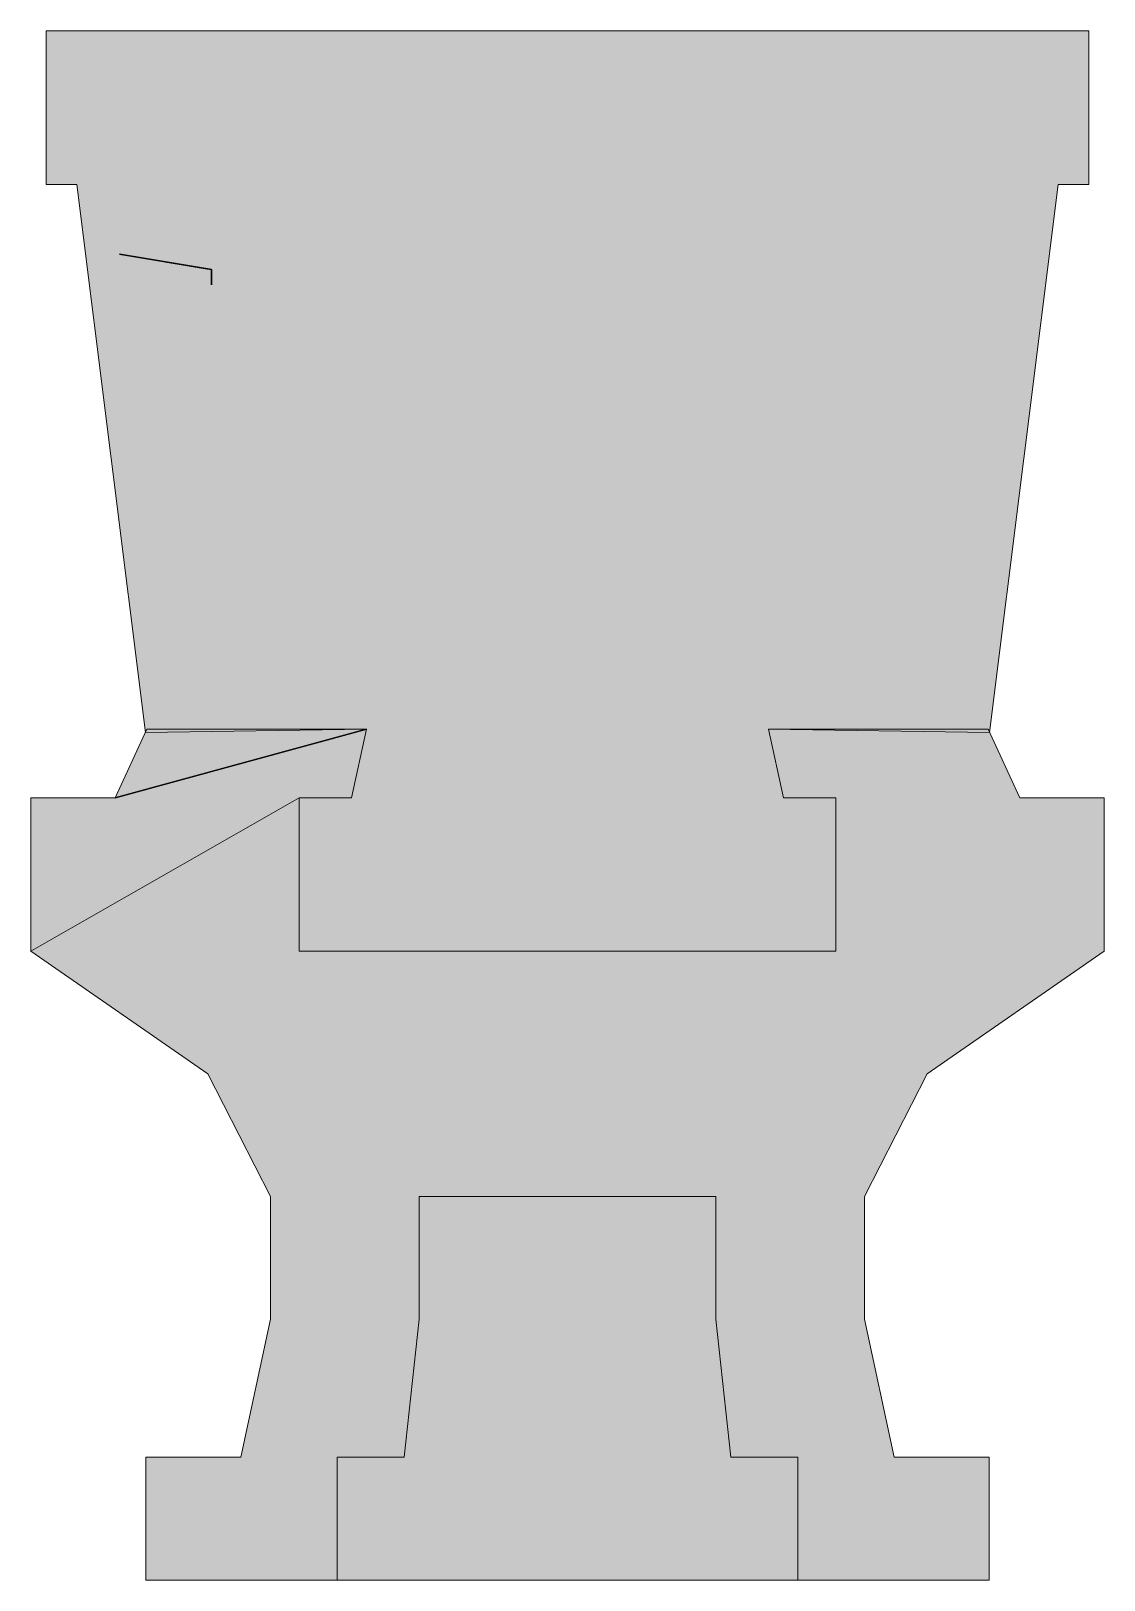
# Model space of a CAD drawing. Header units: millimetres. Extents: x 0 to 500, y 0 to 721.
import ezdxf

# ---------------------------------------------------------------- set-up
doc = ezdxf.new("R2010")
doc.units = ezdxf.units.MM
doc.layers.add('COLOR_FILL', color=7, linetype='Continuous')
doc.layers.add('FURN', color=7, linetype='Continuous', lineweight=25)

msp = doc.modelspace()

# ---------------------------------------------------------------- hatches: boundary and pattern name
at = {"layer": 'COLOR_FILL', "true_color": 0xcfc4b4}
h = msp.add_hatch(color=7, dxfattribs=at)
h.paths.add_polyline_path([(156.37, 396.28), (53.34, 394.73), (21.43, 650), (7.14, 650), (7.14, 721.43), (492.86, 721.43), (492.86, 650), (478.57, 650), (446.66, 394.73), (343.63, 396.28), (350.68, 364.29), (375, 364.29), (375, 292.86), (125, 292.86), (125, 364.29), (149.32, 364.29), (156.37, 396.28)])
h.paths.add_polyline_path([(84.16, 610.33), (41.3, 617.48), (82.03, 610.69), (84.16, 610.33)], flags=0)
h.paths.add_polyline_path([(84.16, 603.19), (84.16, 603.19), (84.16, 610.33), (84.16, 603.19)], flags=0)
at = {"layer": 'COLOR_FILL', "true_color": 0xc3b8a8}
msp.add_hatch(color=7, dxfattribs=at).paths.add_polyline_path([(111.62, 121.43), (111.62, 178.57), (82.41, 235.71), (0, 292.86), (125, 364.29), (125, 292.86), (375, 292.86), (375, 364.29), (350.68, 364.29), (343.63, 396.28), (445.95, 396.28), (460.7, 364.29), (500, 364.29), (500, 292.86), (417.59, 235.71), (388.37, 178.57), (388.37, 121.43), (402.21, 57.14), (446.43, 57.14), (446.43, 0), (357.26, 0), (357.26, 57.14), (326.11, 57.14), (319.19, 121.43), (319.19, 178.57), (180.81, 178.57), (180.81, 121.43), (173.89, 57.14), (142.74, 57.14), (142.74, 0), (53.57, 0), (53.57, 57.14), (97.79, 57.14), (111.62, 121.43)])
h = msp.add_hatch(color=7, dxfattribs=at)
h.paths.add_polyline_path([(0, 292.86), (0, 364.29), (39.3, 364.29), (54.05, 396.28), (156.37, 396.28), (149.32, 364.29), (125, 364.29), (125, 364.29), (0, 292.86)])
h.paths.add_polyline_path([(39.3, 364.29), (39.3, 364.29), (156.37, 396.28), (39.3, 364.29)], flags=0)
at = {"layer": 'COLOR_FILL', "true_color": 0xcfc4b4}
msp.add_hatch(color=7, dxfattribs=at).paths.add_polyline_path([(180.81, 178.57), (319.19, 178.57), (319.19, 121.43), (326.11, 57.14), (357.26, 57.14), (357.26, 0), (142.74, 0), (142.74, 57.14), (173.89, 57.14), (180.81, 121.43), (180.81, 178.57)])

# ---------------------------------------------------------------- linework, layer by layer
at = {"layer": 'FURN', "lineweight": 18, "true_color": 0x4b453e}
for points in [[(156.37, 396.28), (53.34, 394.73), (21.43, 650), (7.14, 650), (7.14, 721.43), (492.86, 721.43), (492.86, 650), (478.57, 650), (446.66, 394.73), (343.63, 396.28), (350.68, 364.29), (375, 364.29), (375, 292.86), (125, 292.86), (125, 364.29), (149.32, 364.29), (156.37, 396.28)], [(111.62, 121.43), (111.62, 178.57), (82.41, 235.71), (0, 292.86), (125, 364.29), (125, 292.86), (375, 292.86), (375, 364.29), (350.68, 364.29), (343.63, 396.28), (445.95, 396.28), (460.7, 364.29), (500, 364.29), (500, 292.86), (417.59, 235.71), (388.37, 178.57), (388.37, 121.43), (402.21, 57.14), (446.43, 57.14), (446.43, 0), (357.26, 0), (357.26, 57.14), (326.11, 57.14), (319.19, 121.43), (319.19, 178.57), (180.81, 178.57), (180.81, 121.43), (173.89, 57.14), (142.74, 57.14), (142.74, 0), (53.57, 0), (53.57, 57.14), (97.79, 57.14), (111.62, 121.43)], [(0, 292.86), (0, 364.29), (39.3, 364.29), (54.05, 396.28), (156.37, 396.28), (149.32, 364.29), (125, 364.29), (125, 364.29), (0, 292.86)], [(180.81, 178.57), (319.19, 178.57), (319.19, 121.43), (326.11, 57.14), (357.26, 57.14), (357.26, 0), (142.74, 0), (142.74, 57.14), (173.89, 57.14), (180.81, 121.43), (180.81, 178.57)]]:
    msp.add_lwpolyline(points, close=True, dxfattribs=at)
at = {"layer": 'FURN'}
for points in [[(84.16, 610.33), (41.3, 617.48), (82.03, 610.69), (84.16, 610.33)], [(84.16, 603.19), (84.16, 603.19), (84.16, 610.33), (84.16, 603.19)], [(39.3, 364.29), (39.3, 364.29), (156.37, 396.28), (39.3, 364.29)]]:
    msp.add_lwpolyline(points, close=True, dxfattribs=at)

doc.saveas('drawing.dxf')
